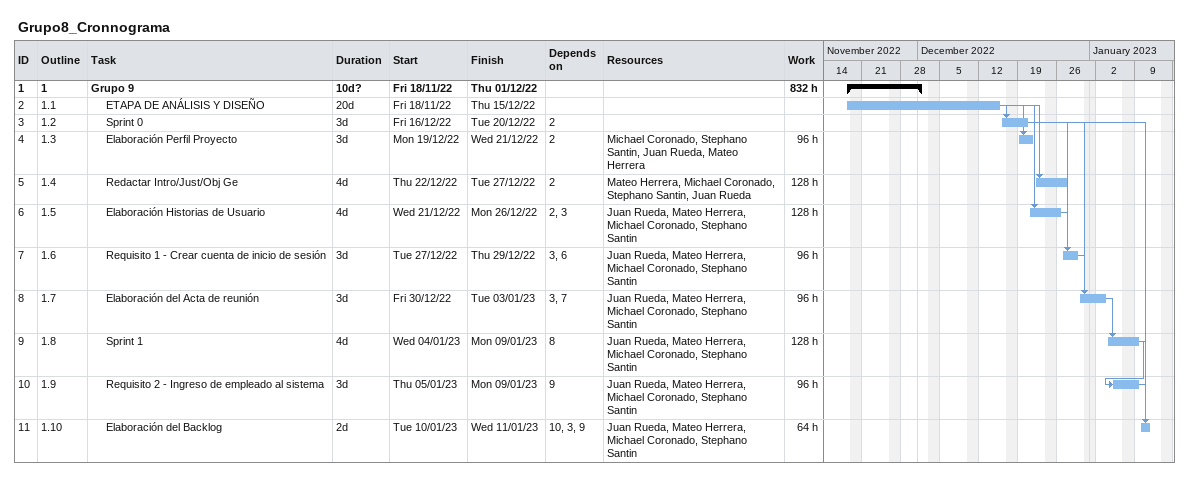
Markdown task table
Grupo8_Cronnograma

| ID | WBS | Task | Duration | Start | Finish | Predecessors | Resources | Work (h) |
|---|---|---|---|---|---|---|---|---|
| 1 | 1 | **Grupo 9** | 10d? | 2022-11-18 | 2022-12-01 |  |  | 832 |
| 2 | 1.1 | ETAPA DE ANÁLISIS Y DISEÑO | 20d | 2022-11-18 | 2022-12-15 |  |  |  |
| 3 | 1.2 | Sprint 0 | 3d | 2022-12-16 | 2022-12-20 | 2 |  |  |
| 4 | 1.3 | Elaboración Perfil Proyecto | 3d | 2022-12-19 | 2022-12-21 | 2 | Michael Coronado, Stephano Santin, Juan Rueda, Mateo Herrera | 96 |
| 5 | 1.4 | Redactar Intro/Just/Obj Ge | 4d | 2022-12-22 | 2022-12-27 | 2 | Mateo Herrera, Michael Coronado, Stephano Santin, Juan Rueda | 128 |
| 6 | 1.5 | Elaboración Historias de Usuario | 4d | 2022-12-21 | 2022-12-26 | 2, 3 | Juan Rueda, Mateo Herrera, Michael Coronado, Stephano Santin | 128 |
| 7 | 1.6 | Requisito 1 - Crear cuenta de inicio de sesión | 3d | 2022-12-27 | 2022-12-29 | 3, 6 | Juan Rueda, Mateo Herrera, Michael Coronado, Stephano Santin | 96 |
| 8 | 1.7 | Elaboración del Acta de reunión | 3d | 2022-12-30 | 2023-01-03 | 3, 7 | Juan Rueda, Mateo Herrera, Michael Coronado, Stephano Santin | 96 |
| 9 | 1.8 | Sprint 1 | 4d | 2023-01-04 | 2023-01-09 | 8 | Juan Rueda, Mateo Herrera, Michael Coronado, Stephano Santin | 128 |
| 10 | 1.9 | Requisito 2 - Ingreso de empleado al sistema | 3d | 2023-01-05 | 2023-01-09 | 9 | Juan Rueda, Mateo Herrera, Michael Coronado, Stephano Santin | 96 |
| 11 | 1.10 | Elaboración del Backlog | 2d | 2023-01-10 | 2023-01-11 | 10, 3, 9 | Juan Rueda, Mateo Herrera, Michael Coronado, Stephano Santin | 64 |
